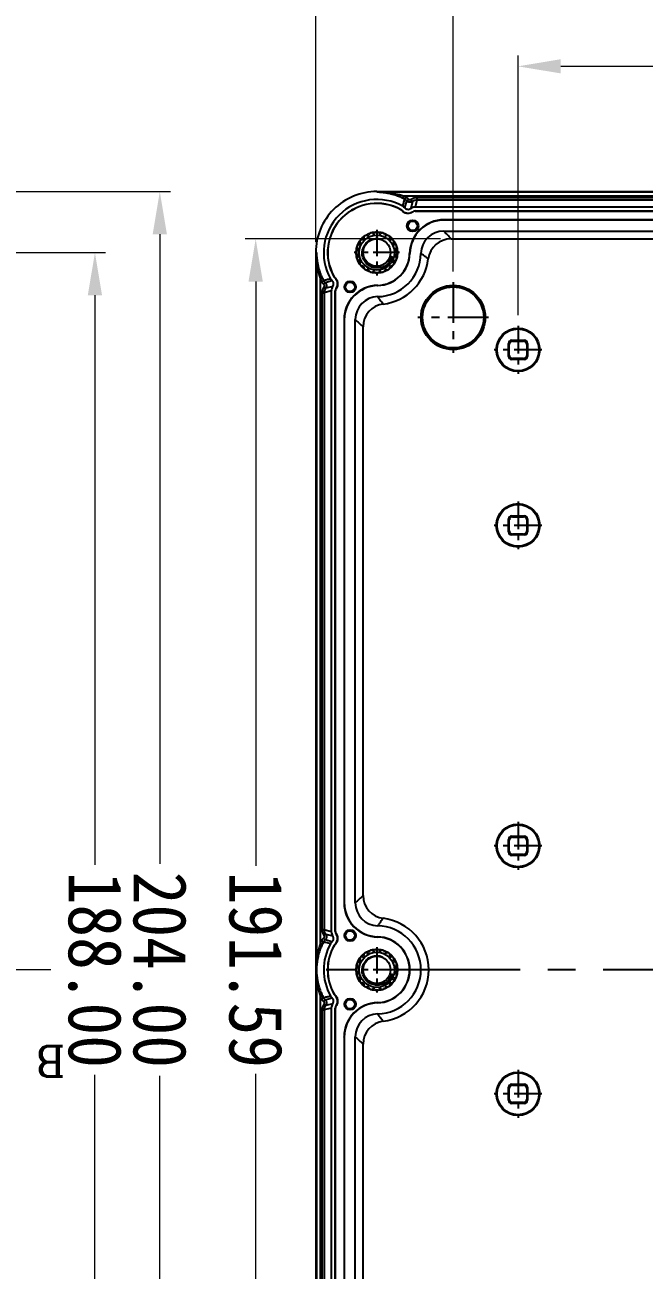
# Model space of a CAD drawing. Header units: millimetres. Extents: x -603 to 1798, y -1840 to -1013.
# Drawn here: x 957.8 to 1038.9, y -1735 to -1571.8 of the extents above; entities that cross this region are included whole.
import ezdxf
from ezdxf.enums import TextEntityAlignment as Align

# ---------------------------------------------------------------- set-up
doc = ezdxf.new("R2010")
doc.units = ezdxf.units.MM
doc.header["$MEASUREMENT"] = 0
doc.linetypes.add('CENTER', pattern=[50.8, 31.75, -6.35, 6.35, -6.35])
doc.linetypes.add('DIVIDE', pattern=[31.75, 12.7, -6.35, 0, -6.35, 0, -6.35])
doc.layers.get('0').update_dxf_attribs({"linetype": 'CONTINUOUS'})
doc.layers.get('Defpoints').update_dxf_attribs({"linetype": 'CONTINUOUS'})
doc.layers.add('dim', color=3, linetype='CONTINUOUS', lineweight=9)
doc.layers.add('hatch', color=56, linetype='CONTINUOUS', lineweight=9)
doc.styles.add('FFS', font='simfang0.ttf', dxfattribs={"width": 0.9})
doc.styles.add('ROMANC', font='romanc.shx')
doc.dimstyles.new('YanXiu', dxfattribs={"dimtxt": 2.5, "dimasz": 2.2, "dimexe": 1, "dimexo": 0.6, "dimgap": 0.66, "dimtad": 0, "dimzin": 0, "dimdsep": 46, "dimtxsty": 'FFS', "dimcen": 0, "dimclrd": 256, "dimclre": 131, "dimclrt": 42, "dimadec": 0, "dimazin": 0, "dimtfac": 1, "dimtdec": 4, "dimtofl": 0, "dimtmove": 0, "dimatfit": 3, "dimfxl": 0, "dimtolj": 1, "dimtzin": 0, "dimlwd": 0, "dimlwe": 0, "dimarcsym": 0})

# ---------------------------------------------------------------- blocks, each defined once
blk = doc.blocks.new('*D2')
at = {"layer": 'Defpoints', "color": 0}
for p in [(53.77, 95.8), (53.77, -95.8), (79.37, -95.8)]:
    blk.add_point(p, dxfattribs=at)
at = {"layer": 'dim', "color": 131, "lineweight": 5}
for p, q in [((55.17, 95.8), (80.77, 95.8)), ((55.17, -95.8), (80.77, -95.8))]:
    blk.add_line(p, q, dxfattribs=at)
at = {"layer": 'dim', "lineweight": 5}
for p, q in [((79.37, 90.2), (79.37, 13.64)), ((79.37, -90.2), (79.37, -13.64))]:
    blk.add_line(p, q, dxfattribs=at)
at = {"layer": 'dim'}
for points in [[(78.44, 90.2), (80.31, 90.2), (79.37, 95.8)], [(78.44, -90.2), (80.31, -90.2), (79.37, -95.8)]]:
    blk.add_solid(points, dxfattribs=at)
at = {"layer": 'dim', "color": 42, "insert": (79.37, 0), "char_height": 7, "attachment_point": 5, "rotation": 90, "style": 'FFS'}
blk.add_mtext('191.59', dxfattribs=at)
blk = doc.blocks.new('*D12')
at = {"layer": 'Defpoints', "color": 0}
for p in [(-45, -84.38), (45, -84.38), (45, -118.41)]:
    blk.add_point(p, dxfattribs=at)
at = {"layer": 'dim', "color": 131, "lineweight": 5}
for p, q in [((-45, -85.78), (-45, -119.81)), ((45, -85.78), (45, -119.81))]:
    blk.add_line(p, q, dxfattribs=at)
at = {"layer": 'dim', "lineweight": 5}
for p, q in [((-39.4, -118.41), (-11.67, -118.41)), ((39.4, -118.41), (11.67, -118.41))]:
    blk.add_line(p, q, dxfattribs=at)
at = {"layer": 'dim'}
for points in [[(-39.4, -117.48), (-39.4, -119.34), (-45, -118.41)], [(39.4, -117.48), (39.4, -119.34), (45, -118.41)]]:
    blk.add_solid(points, dxfattribs=at)
at = {"layer": 'dim', "color": 42, "insert": (0, -118.41), "char_height": 7, "attachment_point": 5, "style": 'FFS'}
blk.add_mtext('90.00', dxfattribs=at)
blk = doc.blocks.new('*D13')
at = {"layer": 'Defpoints', "color": 0}
for p in [(-53.5, -90.13), (53.5, -90.13), (53.5, -127.91)]:
    blk.add_point(p, dxfattribs=at)
at = {"layer": 'dim', "color": 131, "lineweight": 5}
for p, q in [((-53.5, -91.53), (-53.5, -129.31)), ((53.5, -91.53), (53.5, -129.31))]:
    blk.add_line(p, q, dxfattribs=at)
at = {"layer": 'dim', "lineweight": 5}
for p, q in [((-47.9, -127.91), (-13.78, -127.91)), ((47.9, -127.91), (13.78, -127.91))]:
    blk.add_line(p, q, dxfattribs=at)
at = {"layer": 'dim'}
for points in [[(-47.9, -126.98), (-47.9, -128.84), (-53.5, -127.91)], [(47.9, -126.98), (47.9, -128.84), (53.5, -127.91)]]:
    blk.add_solid(points, dxfattribs=at)
at = {"layer": 'dim', "color": 42, "insert": (0, -127.91), "char_height": 7, "attachment_point": 5, "style": 'FFS'}
blk.add_mtext('107.00', dxfattribs=at)
blk = doc.blocks.new('*D14')
at = {"layer": 'Defpoints', "color": 0}
for p in [(-71.5, -94), (71.5, -94), (71.5, -137.41)]:
    blk.add_point(p, dxfattribs=at)
at = {"layer": 'dim', "color": 131, "lineweight": 5}
for p, q in [((-71.5, -95.4), (-71.5, -138.81)), ((71.5, -95.4), (71.5, -138.81))]:
    blk.add_line(p, q, dxfattribs=at)
at = {"layer": 'dim', "lineweight": 5}
for p, q in [((-65.9, -137.41), (-13.78, -137.41)), ((65.9, -137.41), (13.78, -137.41))]:
    blk.add_line(p, q, dxfattribs=at)
at = {"layer": 'dim'}
for points in [[(-65.9, -136.48), (-65.9, -138.34), (-71.5, -137.41)], [(65.9, -136.48), (65.9, -138.34), (71.5, -137.41)]]:
    blk.add_solid(points, dxfattribs=at)
at = {"layer": 'dim', "color": 42, "insert": (0, -137.41), "char_height": 7, "attachment_point": 5, "style": 'FFS'}
blk.add_mtext('143.00', dxfattribs=at)
blk = doc.blocks.new('*D32')
at = {"layer": 'Defpoints', "color": 0}
for p in [(-37.36, 370.99), (-63.65, 166.99), (-37.36, 166.99)]:
    blk.add_point(p, dxfattribs=at)
at = {"layer": 'dim', "color": 131, "lineweight": 5}
for p, q in [((-38.76, 370.99), (-65.05, 370.99)), ((-38.76, 166.99), (-65.05, 166.99))]:
    blk.add_line(p, q, dxfattribs=at)
at = {"layer": 'dim', "lineweight": 5}
for p, q in [((-63.65, 365.39), (-63.65, 282.87)), ((-63.65, 172.59), (-63.65, 255.11))]:
    blk.add_line(p, q, dxfattribs=at)
at = {"layer": 'dim'}
for points in [[(-64.58, 365.39), (-62.71, 365.39), (-63.65, 370.99)], [(-64.58, 172.59), (-62.71, 172.59), (-63.65, 166.99)]]:
    blk.add_solid(points, dxfattribs=at)
at = {"layer": 'dim', "color": 42, "insert": (-63.65, 268.99), "char_height": 7, "attachment_point": 5, "rotation": 90, "style": 'FFS'}
blk.add_mtext('204.00', dxfattribs=at)
blk = doc.blocks.new('*D40')
at = {"layer": 'Defpoints', "color": 0}
for p in [(-55.15, 362.99), (-43.19, 362.99), (-43.19, 174.99)]:
    blk.add_point(p, dxfattribs=at)
at = {"layer": 'dim', "color": 131, "lineweight": 5}
for p, q in [((-44.59, 362.99), (-56.55, 362.99)), ((-44.59, 174.99), (-56.55, 174.99))]:
    blk.add_line(p, q, dxfattribs=at)
at = {"layer": 'dim', "lineweight": 5}
for p, q in [((-55.15, 357.39), (-55.15, 282.76)), ((-55.15, 180.59), (-55.15, 255.21))]:
    blk.add_line(p, q, dxfattribs=at)
at = {"layer": 'dim'}
for points in [[(-56.08, 357.39), (-54.21, 357.39), (-55.15, 362.99)], [(-56.08, 180.59), (-54.21, 180.59), (-55.15, 174.99)]]:
    blk.add_solid(points, dxfattribs=at)
at = {"layer": 'dim', "color": 42, "insert": (-55.15, 268.99), "char_height": 7, "attachment_point": 5, "rotation": 90, "style": 'FFS'}
blk.add_mtext('188.00', dxfattribs=at)
blk = doc.blocks.new('u87')
at = {"color": 7}
for p, q in [((71.404, -94), (71.404, 94)), ((71.5, -94), (71.5, 94)), ((70.904, 3.501), (70.904, 90.499)), ((68.932, 88.981), (68.932, 5.019)), ((68.953, 88.981), (68.953, 5.019)), ((69.463, 5.022), (69.463, 88.978)), ((70.39, 5.263), (70.39, 88.737)), ((70.69, 5.263), (70.69, 88.737)), ((66.316, 85.223), (66.316, 8.777)), ((67.769, 8.822), (67.769, 85.178)), ((67.795, 8.797), (67.795, 85.203)), ((65.295, 84.275), (65.295, 9.725)), ((43.75, 15.4), (43.75, 17.1)), ((43.863, 16.987), (43.75, 17.1)), ((43.863, 15.513), (43.863, 16.987)), ((44.15, 17.5), (45.85, 17.5)), ((44.263, 17.387), (44.15, 17.5)), ((44.263, 17.387), (45.737, 17.387)), ((45.737, 17.387), (45.85, 17.5)), ((46.137, 16.987), (46.25, 17.1)), ((46.137, 16.987), (46.137, 15.513)), ((46.25, 17.1), (46.25, 15.4)), ((43.863, 15.513), (43.75, 15.4)), ((44.263, 15.113), (44.15, 15)), ((45.85, 15), (44.15, 15)), ((45.737, 15.113), (44.263, 15.113)), ((45.737, 15.113), (45.85, 15)), ((46.137, 15.513), (46.25, 15.4)), ((67.769, 8.822), (67.795, 8.797)), ((68.932, 5.019), (68.953, 5.019)), ((69.463, 5.022), (70.39, 5.263)), ((70.69, 5.263), (70.39, 5.263)), ((63.387, 4.325), (63.4, 4.299)), ((68.841, 4.739), (68.858, 4.726)), ((69.002, 3.285), (69.016, 3.3)), ((69.274, 4.436), (70.201, 4.677)), ((70.283, 3.92), (69.359, 3.676)), ((70.444, 4.502), (70.201, 4.677)), ((70.484, 4.143), (70.283, 3.92)), ((70.768, 3.776), (70.502, 3.638)), ((70.904, 3.501), (70.633, 3.373)), ((69.101, 3.162), (69.119, 3.173)), ((69.101, -3.162), (69.119, -3.173)), ((63.387, -4.325), (63.4, -4.299)), ((68.841, -4.739), (68.858, -4.726)), ((69.002, -3.285), (69.016, -3.3)), ((70.201, -4.677), (69.274, -4.436)), ((69.359, -3.676), (70.283, -3.92)), ((70.444, -4.502), (70.201, -4.677)), ((70.484, -4.143), (70.283, -3.92)), ((70.768, -3.776), (70.502, -3.638)), ((70.904, -3.501), (70.633, -3.373)), ((70.904, -90.499), (70.904, -3.501)), ((68.932, -5.019), (68.953, -5.019)), ((68.932, -5.019), (68.932, -88.981)), ((68.953, -5.019), (68.953, -88.981)), ((70.39, -5.263), (69.463, -5.022)), ((69.463, -88.978), (69.463, -5.022)), ((70.69, -5.263), (70.39, -5.263)), ((70.39, -88.737), (70.39, -5.263)), ((70.69, -88.737), (70.69, -5.263)), ((65.295, -9.725), (65.295, -84.275)), ((66.316, -8.777), (66.316, -85.223)), ((67.769, -8.822), (67.795, -8.797)), ((67.769, -85.178), (67.769, -8.822)), ((67.795, -85.203), (67.795, -8.797)), ((43.863, -15.513), (43.75, -15.4)), ((43.75, -17.1), (43.75, -15.4)), ((43.863, -16.987), (43.863, -15.513)), ((44.15, -15), (45.85, -15)), ((44.263, -15.113), (44.15, -15)), ((44.263, -15.113), (45.737, -15.113)), ((45.737, -15.113), (45.85, -15)), ((46.137, -15.513), (46.25, -15.4)), ((46.137, -15.513), (46.137, -16.987)), ((46.25, -15.4), (46.25, -17.1)), ((43.863, -16.987), (43.75, -17.1)), ((44.263, -17.387), (44.15, -17.5)), ((45.85, -17.5), (44.15, -17.5)), ((45.737, -17.387), (44.263, -17.387)), ((45.737, -17.387), (45.85, -17.5)), ((46.137, -16.987), (46.25, -17.1)), ((44.15, -57), (45.85, -57)), ((44.263, -57.113), (44.15, -57)), ((44.263, -57.113), (45.737, -57.113)), ((45.737, -57.113), (45.85, -57)), ((43.863, -57.513), (43.75, -57.4)), ((43.75, -59.1), (43.75, -57.4)), ((43.863, -58.987), (43.863, -57.513)), ((46.137, -57.513), (46.25, -57.4)), ((46.137, -57.513), (46.137, -58.987)), ((46.25, -57.4), (46.25, -59.1)), ((43.863, -58.987), (43.75, -59.1)), ((44.263, -59.387), (44.15, -59.5)), ((45.85, -59.5), (44.15, -59.5)), ((45.737, -59.387), (44.263, -59.387)), ((45.737, -59.387), (45.85, -59.5)), ((46.137, -58.987), (46.25, -59.1)), ((43.863, -80.513), (43.75, -80.4)), ((43.75, -82.1), (43.75, -80.4)), ((43.863, -81.987), (43.863, -80.513)), ((44.15, -80), (45.85, -80)), ((44.263, -80.113), (44.15, -80)), ((44.263, -80.113), (45.737, -80.113)), ((45.737, -80.113), (45.85, -80)), ((46.137, -80.513), (46.25, -80.4)), ((46.137, -80.513), (46.137, -81.987)), ((46.25, -80.4), (46.25, -82.1)), ((43.863, -81.987), (43.75, -82.1)), ((44.263, -82.387), (44.15, -82.5)), ((45.85, -82.5), (44.15, -82.5)), ((45.737, -82.387), (44.263, -82.387)), ((45.737, -82.387), (45.85, -82.5)), ((46.137, -81.987), (46.25, -82.1)), ((67.769, -85.178), (67.795, -85.203)), ((63.387, -89.675), (63.4, -89.701)), ((68.841, -89.261), (68.858, -89.274)), ((68.932, -88.981), (68.953, -88.981)), ((69.274, -89.564), (70.201, -89.323)), ((69.463, -88.978), (70.39, -88.737)), ((70.444, -89.498), (70.201, -89.323)), ((70.69, -88.737), (70.39, -88.737)), ((69.002, -90.715), (69.016, -90.7)), ((69.101, -90.838), (69.119, -90.827)), ((70.283, -90.08), (69.359, -90.324)), ((70.484, -89.857), (70.283, -90.08)), ((70.768, -90.224), (70.502, -90.362)), ((70.904, -90.499), (70.633, -90.627)), ((59.175, -93.887), (59.201, -93.9)), ((71.5, -94), (71.404, -94)), ((53.775, -95.795), (-53.775, -95.795)), ((54.723, -96.816), (-54.723, -96.816)), ((58.481, -99.432), (-58.481, -99.432)), ((58.481, -99.453), (-58.481, -99.453)), ((-54.703, -98.295), (54.703, -98.295)), ((-54.678, -98.269), (54.678, -98.269)), ((54.678, -98.269), (54.703, -98.295)), ((58.481, -99.432), (58.481, -99.453)), ((58.761, -99.341), (58.774, -99.358)), ((60.215, -99.502), (60.2, -99.516)), ((-58.478, -99.963), (58.478, -99.963)), ((-58.237, -100.89), (58.237, -100.89)), ((58.237, -100.89), (58.478, -99.963)), ((58.237, -101.19), (58.237, -100.89)), ((58.823, -100.701), (59.064, -99.774)), ((58.998, -100.944), (58.823, -100.701)), ((59.357, -100.984), (59.58, -100.783)), ((59.824, -99.859), (59.58, -100.783)), ((59.724, -101.268), (59.862, -101.002)), ((59.999, -101.404), (60.127, -101.133)), ((60.338, -99.601), (60.327, -99.619)), ((-63.5, -101.904), (63.5, -101.904)), ((63.5, -102), (-63.5, -102)), ((-59.999, -101.404), (59.999, -101.404)), ((-58.237, -101.19), (58.237, -101.19)), ((63.5, -101.904), (63.5, -102))]:
    blk.add_line(p, q, dxfattribs=at)
at = {"color": 1, "linetype": 'CENTER', "ltscale": 0.113789}
for p, q in [((45, 13.121), (45, 19.379)), ((41.871, 16.25), (48.129, 16.25)), ((45, -19.379), (45, -13.121)), ((41.871, -16.25), (48.129, -16.25)), ((45, -61.379), (45, -55.121)), ((41.871, -58.25), (48.129, -58.25)), ((45, -84.379), (45, -78.121)), ((41.871, -81.25), (48.129, -81.25))]:
    blk.add_line(p, q, dxfattribs=at)
at = {"color": 1, "linetype": 'CENTER', "ltscale": 0.10854}
for p, q in [((63.5, -2.985), (63.5, 2.985)), ((60.515, 0), (66.485, 0)), ((63.5, -96.985), (63.5, -91.015)), ((60.515, -94), (66.485, -94))]:
    blk.add_line(p, q, dxfattribs=at)
at = {"color": 1, "linetype": 'CENTER', "ltscale": 0.572}
blk.add_line((-71.5, 0), (71.5, 0), dxfattribs=at)
at = {"color": 1, "linetype": 'CENTER', "ltscale": 0.168385}
for p, q in [((53.5, -90.131), (53.5, -80.869)), ((48.869, -85.5), (58.131, -85.5))]:
    blk.add_line(p, q, dxfattribs=at)
at = {"color": 7}
for centre, radius in [((45, 16.25), 2.845), ((45, 16.25), 2.74), ((67, 4.5), 0.75), ((67, 4.5), 0.61), ((63.5, 0), 2.713), ((63.5, 0), 2.3), ((63.5, 0), 1.8), ((67, -4.5), 0.75), ((67, -4.5), 0.61), ((45, -16.25), 2.845), ((45, -16.25), 2.74), ((45, -58.25), 2.845), ((45, -58.25), 2.74), ((45, -81.25), 2.845), ((45, -81.25), 2.74), ((53.5, -85.5), 4.21), ((53.5, -85.5), 4), ((67, -89.5), 0.75), ((67, -89.5), 0.61), ((63.5, -94), 2.713), ((63.5, -94), 2.3), ((63.5, -94), 1.8), ((58.8, -97.5), 0.75), ((58.8, -97.5), 0.61)]:
    blk.add_circle(centre, radius, dxfattribs=at)
for centre, radius, start, end in [((62.296, 9.725), 2.999, 277.05654, 0.00242), ((63.317, 8.776), 2.999, 271.19232, 0.00318), ((63.27, 8.822), 4.499, 271.49157, 0.00328), ((63.296, 8.797), 4.499, 271.32544, 0.0033), ((47.413, -10.547), 27.032, 45.63043, 48.5851), ((63.5, 0), 6.8, 97.05897, 262.94103), ((63.5, 0), 5.779, 91.1955, 268.8045), ((68.452, 5.019), 0.48, 324.19666, 359.97383), ((68.453, 5.019), 0.5, 324.17266, 359.99852), ((68.463, 5.022), 1, 324.17352, 359.99926), ((69.39, 5.263), 1, 324.17018, 359.99745), ((69.389, 5.263), 1.301, 324.18881, 359.98397), ((63.5, 0), 4.326, 91.49482, 268.50521), ((63.5, 0), 4.3, 91.32873, 268.67127), ((68.684, 2.927), 0.479, 29.45043, 48.3313), ((68.684, 2.927), 0.5, 29.44985, 48.33194), ((68.694, 2.93), 1, 29.4238, 48.33285), ((63.5, 0), 6.963, 330.57638, 29.42362), ((69.614, 3.177), 1, 27.45518, 48.00305), ((69.614, 3.177), 1.3, 27.45437, 48.00004), ((63.5, 0), 7.89, 25.3096, 27.45367), ((63.5, 0), 8.19, 25.3096, 27.45367), ((61.571, 1.402), 0.315, 84.29192, 203.70808), ((61.617, 1.865), 0.15, 264.29192, 315.27791), ((63.5, 0), 2.5, 134.72209, 135.27791), ((61.635, 1.883), 0.15, 314.72209, 5.70808), ((62.098, 1.929), 0.315, 66.29192, 185.70808), ((62.285, 2.355), 0.15, 246.29192, 297.27791), ((63.5, 0), 2.5, 116.72209, 117.27791), ((62.308, 2.367), 0.15, 296.72209, 347.70808), ((62.763, 2.268), 0.315, 48.29192, 167.70808), ((63.073, 2.615), 0.15, 228.29192, 279.27791), ((63.5, 0), 2.5, 98.72209, 99.27791), ((63.098, 2.619), 0.15, 278.72209, 329.70808), ((63.5, 2.385), 0.315, 30.29192, 149.70808), ((63.902, 2.619), 0.15, 210.29192, 261.27791), ((63.5, 0), 2.5, 80.72209, 81.27791), ((63.927, 2.615), 0.15, 260.72209, 311.70808), ((64.237, 2.268), 0.315, 12.29192, 131.70808), ((64.692, 2.367), 0.15, 192.29192, 243.27791), ((63.5, 0), 2.5, 62.72209, 63.27791), ((64.715, 2.355), 0.15, 242.72209, 293.70808), ((64.902, 1.929), 0.315, 354.29192, 113.70808), ((65.365, 1.883), 0.15, 174.29192, 225.27791), ((63.5, 0), 2.5, 44.72209, 45.27791), ((65.383, 1.865), 0.15, 224.72209, 275.70808), ((65.429, 1.402), 0.315, 336.29192, 95.70808), ((63.5, 0), 6.432, 330.54928, 29.45065), ((63.5, 0), 6.453, 330.54928, 29.45065), ((61.115, 0), 0.315, 120.29192, 239.70808), ((61.232, 0.737), 0.315, 102.29192, 221.70808), ((60.881, 0.402), 0.15, 300.29192, 351.27791), ((60.885, 0.427), 0.15, 350.72209, 41.70808), ((63.5, 0), 2.5, 170.72209, 171.27791), ((61.133, 1.192), 0.15, 282.29192, 333.27791), ((63.5, 0), 2.5, 152.72209, 153.27791), ((61.145, 1.215), 0.15, 332.72209, 23.70808), ((65.855, 1.215), 0.15, 156.29192, 207.27791), ((63.5, 0), 2.5, 26.72209, 27.27791), ((65.867, 1.192), 0.15, 206.72209, 257.70808), ((65.768, 0.737), 0.315, 318.29192, 77.70808), ((66.115, 0.427), 0.15, 138.29192, 189.27791), ((63.5, 0), 2.5, 8.72209, 9.27791), ((66.119, 0.402), 0.15, 188.72209, 239.70808), ((65.885, 0), 0.315, 300.29192, 59.70808), ((61.232, -0.737), 0.315, 138.29192, 257.70808), ((60.881, -0.402), 0.15, 8.72209, 59.70808), ((60.885, -0.427), 0.15, 318.29192, 9.27791), ((63.5, 0), 2.5, 188.72209, 189.27791), ((61.133, -1.192), 0.15, 26.72209, 77.70808), ((61.571, -1.402), 0.315, 156.29192, 275.70808), ((63.5, 0), 2.5, 206.72209, 207.27791), ((61.145, -1.215), 0.15, 336.29192, 27.27791), ((63.559, -0.017), 1.811, 242.37549, 268.13959), ((65.429, -1.402), 0.315, 264.29192, 23.70808), ((65.855, -1.215), 0.15, 152.72209, 203.70808), ((63.5, 0), 2.5, 332.72209, 333.27791), ((65.867, -1.192), 0.15, 102.29192, 153.27791), ((65.768, -0.737), 0.315, 282.29192, 41.70808), ((66.115, -0.427), 0.15, 170.72209, 221.70808), ((63.5, 0), 2.5, 350.72209, 351.27791), ((66.119, -0.402), 0.15, 120.29192, 171.27791), ((61.617, -1.865), 0.15, 44.72209, 95.70808), ((63.5, 0), 2.5, 224.72209, 225.27791), ((61.635, -1.883), 0.15, 354.29192, 45.27791), ((62.098, -1.929), 0.315, 174.29192, 293.70808), ((62.285, -2.355), 0.15, 62.72209, 113.70808), ((63.5, 0), 2.5, 242.72209, 243.27791), ((62.308, -2.367), 0.15, 12.29192, 63.27791), ((62.763, -2.268), 0.315, 192.29192, 311.70808), ((63.073, -2.615), 0.15, 80.72209, 131.70808), ((63.5, 0), 2.5, 260.72209, 261.27791), ((63.098, -2.619), 0.15, 30.29192, 81.27791), ((63.5, -2.385), 0.315, 210.29192, 329.70808), ((63.902, -2.619), 0.15, 98.72209, 149.70808), ((63.5, 0), 2.5, 278.72209, 279.27791), ((63.927, -2.615), 0.15, 48.29192, 99.27791), ((64.237, -2.268), 0.315, 228.29192, 347.70808), ((64.692, -2.367), 0.15, 116.72209, 167.70808), ((63.5, 0), 2.5, 296.72209, 297.27791), ((64.715, -2.355), 0.15, 66.29192, 117.27791), ((64.902, -1.929), 0.315, 246.29192, 5.70808), ((65.365, -1.883), 0.15, 134.72209, 185.70808), ((63.5, 0), 2.5, 314.72209, 315.27791), ((65.383, -1.865), 0.15, 84.29192, 135.27791), ((68.684, -2.927), 0.479, 311.66865, 330.5484), ((68.684, -2.927), 0.5, 311.66867, 330.54846), ((63.27, -8.822), 4.499, 359.99672, 88.50841), ((63.296, -8.797), 4.499, 359.9967, 88.67456), ((68.452, -5.019), 0.48, 0.03025, 35.79927), ((68.453, -5.019), 0.5, 0.00148, 35.82734), ((68.463, -5.022), 1, 0.00074, 35.82648), ((68.694, -2.93), 1, 311.66729, 330.57621), ((69.39, -5.263), 1, 359.99701, 35.83009), ((69.614, -3.177), 1, 311.99674, 332.54503), ((69.389, -5.263), 1.301, 0.01474, 35.81248), ((69.614, -3.177), 1.3, 311.99953, 332.54607), ((63.5, 0), 7.89, 332.54633, 334.6904), ((63.5, 0), 8.19, 332.54633, 334.6904), ((63.317, -8.776), 2.999, 359.99682, 88.80768), ((62.296, -9.725), 2.999, 359.99758, 82.94346), ((47.413, 10.547), 27.032, 311.4149, 314.36957), ((62.296, -84.275), 2.999, 277.05655, 0.00242), ((47.412, -104.549), 27.034, 45.63055, 48.585), ((63.317, -85.224), 2.999, 271.19232, 0.00318), ((63.27, -85.178), 4.499, 271.49159, 0.00325), ((63.296, -85.203), 4.499, 271.32546, 0.00328), ((63.5, -94), 6.8, 97.05897, 172.94103), ((63.5, -94), 5.779, 91.1955, 178.8045), ((63.5, -94), 4.326, 91.49481, 178.50543), ((63.5, -94), 4.3, 91.32874, 178.67126), ((68.452, -88.981), 0.48, 324.19666, 359.97383), ((68.453, -88.981), 0.5, 324.17266, 359.99852), ((68.463, -88.978), 1, 324.17352, 359.99926), ((69.39, -88.737), 1, 324.17018, 359.99745), ((69.389, -88.737), 1.301, 324.18881, 359.98397), ((63.5, -94), 6.963, 240.57638, 29.42363), ((63.5, -94), 6.453, 240.54928, 29.45048), ((63.5, -94), 6.432, 240.54928, 29.45048), ((63.5, -91.615), 0.315, 30.29192, 149.70808), ((68.684, -91.073), 0.479, 29.44683, 48.33127), ((68.684, -91.073), 0.5, 29.44547, 48.33318), ((68.694, -91.07), 1, 29.42382, 48.33335), ((69.614, -90.823), 1, 27.45518, 48.00305), ((69.614, -90.823), 1.3, 27.45437, 48.00004), ((63.5, -94), 7.89, 25.3096, 27.45367), ((63.5, -94), 8.19, 25.3096, 27.45367), ((61.232, -93.263), 0.315, 102.29192, 221.70808), ((61.133, -92.808), 0.15, 282.29192, 333.27791), ((61.571, -92.598), 0.315, 84.29192, 203.70808), ((63.5, -94), 2.5, 152.72209, 153.27791), ((61.145, -92.785), 0.15, 332.72209, 23.70808), ((61.617, -92.135), 0.15, 264.29192, 315.27791), ((63.5, -94), 2.5, 134.72209, 135.27791), ((61.635, -92.117), 0.15, 314.72209, 5.70808), ((62.098, -92.071), 0.315, 66.29192, 185.70808), ((62.285, -91.645), 0.15, 246.29192, 297.27791), ((63.5, -94), 2.5, 116.72209, 117.27791), ((62.308, -91.633), 0.15, 296.72209, 347.70808), ((62.763, -91.732), 0.315, 48.29192, 167.70808), ((63.073, -91.385), 0.15, 228.29192, 279.27791), ((63.5, -94), 2.5, 98.72209, 99.27791), ((63.098, -91.381), 0.15, 278.72209, 329.70808), ((63.902, -91.381), 0.15, 210.29192, 261.27791), ((63.5, -94), 2.5, 80.72209, 81.27791), ((63.927, -91.385), 0.15, 260.72209, 311.70808), ((64.237, -91.732), 0.315, 12.29192, 131.70808), ((64.692, -91.633), 0.15, 192.29192, 243.27791), ((63.5, -94), 2.5, 62.72209, 63.27791), ((64.715, -91.645), 0.15, 242.72209, 293.70808), ((64.902, -92.071), 0.315, 354.29192, 113.70808), ((65.365, -92.117), 0.15, 174.29192, 225.27791), ((63.5, -94), 2.5, 44.72209, 45.27791), ((65.383, -92.135), 0.15, 224.72209, 275.70808), ((65.429, -92.598), 0.315, 336.29192, 95.70808), ((65.855, -92.785), 0.15, 156.29192, 207.27791), ((63.5, -94), 2.5, 26.72209, 27.27791), ((65.867, -92.808), 0.15, 206.72209, 257.70808), ((65.768, -93.263), 0.315, 318.29192, 77.70808), ((53.775, -92.796), 2.999, 269.99758, 352.94346), ((54.678, -93.77), 4.499, 269.99672, 358.50825), ((54.703, -93.796), 4.499, 269.99671, 358.67455), ((54.724, -93.817), 2.999, 269.99682, 358.80768), ((61.115, -94), 0.315, 120.29192, 239.70808), ((61.232, -94.737), 0.315, 138.29192, 257.70808), ((60.881, -93.598), 0.15, 300.29192, 351.27791), ((60.881, -94.402), 0.15, 8.72209, 59.70808), ((60.885, -93.573), 0.15, 350.72209, 41.70808), ((60.885, -94.427), 0.15, 318.29192, 9.27791), ((63.5, -94), 2.5, 170.72209, 171.27791), ((63.5, -94), 2.5, 188.72209, 189.27791), ((63.5, -94), 8, 270, 0), ((65.768, -94.737), 0.315, 282.29192, 41.70808), ((66.115, -93.573), 0.15, 138.29192, 189.27791), ((66.115, -94.427), 0.15, 170.72209, 221.70808), ((63.5, -94), 2.5, 8.72209, 9.27791), ((63.5, -94), 2.5, 350.72209, 351.27791), ((66.119, -93.598), 0.15, 188.72209, 239.70808), ((66.119, -94.402), 0.15, 120.29192, 171.27791), ((65.885, -94), 0.315, 300.29192, 59.70808), ((74.049, -77.912), 27.034, 221.415, 224.36945), ((61.133, -95.192), 0.15, 26.72209, 77.70808), ((61.571, -95.402), 0.315, 156.29192, 275.70808), ((63.5, -94), 2.5, 206.72209, 207.27791), ((61.145, -95.215), 0.15, 336.29192, 27.27791), ((61.617, -95.865), 0.15, 44.72209, 95.70808), ((63.5, -94), 2.5, 224.72209, 225.27791), ((61.635, -95.883), 0.15, 354.29192, 45.27791), ((62.098, -95.929), 0.315, 174.29192, 293.70808), ((62.285, -96.355), 0.15, 62.72209, 113.70808), ((63.5, -94), 2.5, 242.72209, 243.27791), ((62.308, -96.367), 0.15, 12.29192, 63.27791), ((63.559, -94.017), 1.811, 242.37549, 268.13959), ((64.692, -96.367), 0.15, 116.72209, 167.70808), ((63.5, -94), 2.5, 296.72209, 297.27791), ((64.715, -96.355), 0.15, 66.29192, 117.27791), ((64.902, -95.929), 0.315, 246.29192, 5.70808), ((65.365, -95.883), 0.15, 134.72209, 185.70808), ((63.5, -94), 2.5, 314.72209, 315.27791), ((65.383, -95.865), 0.15, 84.29192, 135.27791), ((65.429, -95.402), 0.315, 264.29192, 23.70808), ((65.855, -95.215), 0.15, 152.72209, 203.70808), ((63.5, -94), 2.5, 332.72209, 333.27791), ((65.867, -95.192), 0.15, 102.29192, 153.27791), ((62.763, -96.268), 0.315, 192.29192, 311.70808), ((63.073, -96.615), 0.15, 80.72209, 131.70808), ((63.5, -94), 2.5, 260.72209, 261.27791), ((63.098, -96.619), 0.15, 30.29192, 81.27791), ((63.5, -96.385), 0.315, 210.29192, 329.70808), ((63.902, -96.619), 0.15, 98.72209, 149.70808), ((63.5, -94), 2.5, 278.72209, 279.27791), ((63.927, -96.615), 0.15, 48.29192, 99.27791), ((64.237, -96.268), 0.315, 228.29192, 347.70808), ((58.481, -98.952), 0.48, 270.03025, 305.79927), ((58.481, -98.953), 0.5, 270.00148, 305.82734), ((60.573, -99.184), 0.5, 221.66866, 240.5485), ((60.573, -99.184), 0.479, 221.66862, 240.54846), ((58.237, -99.89), 1, 269.99738, 305.82912), ((58.237, -99.889), 1.301, 270.01296, 305.81426), ((58.478, -98.963), 1, 270.00074, 305.82648), ((60.323, -100.114), 1.3, 221.99954, 242.54606), ((60.323, -100.114), 1, 221.99673, 242.54503), ((60.57, -99.194), 1, 221.66728, 240.5762), ((63.5, -94), 7.89, 242.54633, 244.6904), ((63.5, -94), 8.19, 242.54633, 244.6904)]:
    blk.add_arc(centre, radius, start, end, dxfattribs=at)
for centre, major_axis, start_param, end_param in [((44.15, 17.1), (0.283, -0.283), 2.3563468, 3.9268385), ((44.264, 16.986), (-0.283, 0.283), -0.7852459, 0.7852459), ((45.736, 16.986), (0.283, 0.283), -0.7852459, 0.7852459), ((45.85, 17.1), (0.283, 0.283), -0.7852459, 0.7852459), ((44.15, 15.4), (0.283, 0.283), -3.9268385, -2.3563468), ((44.264, 15.514), (-0.283, -0.283), -0.7852459, 0.7852459), ((45.736, 15.514), (0.283, -0.283), -0.7852459, 0.7852459), ((45.85, 15.4), (0.283, -0.283), -0.7852459, 0.7852459), ((44.15, -15.4), (0.283, -0.283), 2.3563468, 3.9268385), ((44.264, -15.514), (-0.283, 0.283), -0.7852459, 0.7852459), ((45.736, -15.514), (0.283, 0.283), -0.7852459, 0.7852459), ((45.85, -15.4), (0.283, 0.283), -0.7852459, 0.7852459), ((44.15, -17.1), (0.283, 0.283), -3.9268385, -2.3563468), ((44.264, -16.986), (-0.283, -0.283), -0.7852459, 0.7852459), ((45.736, -16.986), (0.283, -0.283), -0.7852459, 0.7852459), ((45.85, -17.1), (0.283, -0.283), -0.7852459, 0.7852459), ((44.15, -57.4), (0.283, -0.283), 2.3563468, 3.9268385), ((44.264, -57.514), (-0.283, 0.283), -0.7852459, 0.7852459), ((45.736, -57.514), (0.283, 0.283), -0.7852459, 0.7852459), ((45.85, -57.4), (0.283, 0.283), -0.7852459, 0.7852459), ((44.15, -59.1), (0.283, 0.283), 2.3563468, 3.9268385), ((44.264, -58.986), (-0.283, -0.283), -0.7852459, 0.7852459), ((45.736, -58.986), (0.283, -0.283), -0.7852459, 0.7852459), ((45.85, -59.1), (-0.283, 0.283), -3.9268385, -2.3563468), ((44.15, -80.4), (0.283, -0.283), 2.3563468, 3.9268385), ((44.264, -80.514), (-0.283, 0.283), -0.7852459, 0.7852459), ((45.736, -80.514), (0.283, 0.283), -0.7852459, 0.7852459), ((45.85, -80.4), (0.283, 0.283), -0.7852459, 0.7852459), ((44.15, -82.1), (0.283, 0.283), 2.3563468, 3.9268385), ((44.264, -81.986), (-0.283, -0.283), -0.7852459, 0.7852459), ((45.736, -81.986), (0.283, -0.283), -0.7852459, 0.7852459), ((45.85, -82.1), (-0.283, 0.283), -3.9268385, -2.3563468)]:
    blk.add_ellipse(centre, major_axis=major_axis, ratio=0.9996955, start_param=start_param, end_param=end_param, dxfattribs=at)
for points, start_tangent, end_tangent in [([(62.664, 6.748), (62.845, 6.518), (63.005, 6.306), (63.144, 6.115), (63.267, 5.941), (63.379, 5.778)], (0.623594, -0.7817483), (0.5592768, -0.828981)), ([(69.002, 3.285), (68.755, 3.603), (68.638, 3.982), (68.669, 4.376), (68.841, 4.739)], (-0.7469992, 0.6648249), (0.5853203, 0.8108022)), ([(68.858, 4.726), (68.704, 4.422), (68.655, 4.032), (68.766, 3.627), (69.016, 3.3)], (-0.5853203, -0.8108022), (0.7469992, -0.6648249)), ([(69.274, 4.436), (69.182, 4.242), (69.168, 4.034), (69.232, 3.839), (69.359, 3.676)], (-0.5853203, -0.8108022), (0.7470169, -0.6648051)), ([(70.502, 3.638), (70.283, 3.584), (70.055, 3.53), (69.815, 3.476), (69.565, 3.421)], (-0.9708202, -0.2398086), (-0.9780514, -0.2083637)), ([(70.283, 3.92), (70.224, 3.982), (70.173, 4.053), (70.135, 4.129), (70.108, 4.207), (70.094, 4.285), (70.09, 4.364), (70.099, 4.442), (70.119, 4.519), (70.152, 4.598), (70.201, 4.677)], (-0.7430948, 0.6691862), (0.5852833, 0.8108289)), ([(70.484, 4.143), (70.455, 4.173), (70.43, 4.208), (70.411, 4.246), (70.398, 4.283), (70.392, 4.319), (70.39, 4.352), (70.394, 4.387), (70.404, 4.423), (70.42, 4.462), (70.444, 4.502)], (-0.7431268, 0.6691507), (0.5852274, 0.8108692)), ([(71.404, 0), (71.39, 0.433), (71.348, 0.897), (71.278, 1.361), (71.188, 1.795), (71.085, 2.184), (70.975, 2.531), (70.861, 2.842), (70.746, 3.122), (70.633, 3.373)], (-0.0056595, 0.999984), (-0.4274995, 0.9040156)), ([(71.404, 0), (71.395, 0.45), (71.368, 0.931), (71.323, 1.412), (71.264, 1.863), (71.197, 2.267), (71.126, 2.627), (71.052, 2.95), (70.978, 3.241), (70.904, 3.501)], (-0.0034089, 0.9999942), (-0.2834512, 0.9589867)), ([(61.453, 0.467), (61.552, 0.761), (61.695, 1.037), (61.876, 1.289), (62.091, 1.508), (62.334, 1.692), (62.604, 1.839), (62.895, 1.945), (63.197, 2.005), (63.5, 2.018)], (0.2506278, 0.9680835), (0.999547, -0.0300968)), ([(63.5, 2.018), (63.827, 1.981), (64.146, 1.891), (64.445, 1.749), (64.711, 1.564), (64.941, 1.341), (65.133, 1.081), (65.279, 0.794), (65.375, 0.49), (65.42, 0.176), (65.413, -0.139), (65.355, -0.449), (65.247, -0.743), (65.091, -1.017), (64.894, -1.259), (64.662, -1.463), (64.399, -1.626), (64.11, -1.744), (63.806, -1.812), (63.5, -1.827)], (0.999547, -0.0300968), (-0.9994475, 0.0332379)), ([(62.093, 1.122), (61.911, 0.997), (61.741, 0.844), (61.587, 0.667), (61.453, 0.467)], (-0.8566679, -0.5158683), (-0.5077478, -0.8615057)), ([(70.633, -3.373), (70.747, -3.12), (70.862, -2.839), (70.974, -2.532), (71.081, -2.196), (71.179, -1.829), (71.266, -1.429), (71.336, -0.994), (71.384, -0.518), (71.404, 0)], (0.427498, 0.9040163), (0.0056653, 0.999984)), ([(70.904, -3.501), (70.978, -3.239), (71.053, -2.947), (71.126, -2.628), (71.195, -2.279), (71.258, -1.899), (71.314, -1.484), (71.36, -1.031), (71.391, -0.538), (71.404, 0)], (0.2834499, 0.9589871), (0.0034144, 0.9999942)), ([(68.841, -4.739), (68.669, -4.376), (68.638, -3.982), (68.755, -3.603), (69.002, -3.285)], (-0.5853203, 0.8108022), (0.7469976, 0.6648268)), ([(69.016, -3.3), (68.766, -3.627), (68.655, -4.032), (68.704, -4.422), (68.858, -4.726)], (-0.7469976, -0.6648268), (0.5853203, -0.8108022)), ([(69.359, -3.676), (69.232, -3.839), (69.168, -4.034), (69.182, -4.242), (69.274, -4.436)], (-0.7470156, -0.6648065), (0.5853203, -0.8108022)), ([(69.565, -3.421), (69.864, -3.486), (70.177, -3.559), (70.502, -3.638)], (0.9780714, -0.2082698), (0.9708203, -0.2398083)), ([(70.201, -4.677), (70.159, -4.611), (70.126, -4.537), (70.102, -4.458), (70.091, -4.373), (70.093, -4.288), (70.108, -4.206), (70.135, -4.128), (70.173, -4.054), (70.222, -3.985), (70.283, -3.92)], (-0.5852529, 0.8108508), (0.7430629, 0.6692216)), ([(70.444, -4.502), (70.423, -4.468), (70.407, -4.432), (70.396, -4.394), (70.39, -4.357), (70.391, -4.32), (70.398, -4.283), (70.411, -4.245), (70.43, -4.209), (70.454, -4.174), (70.484, -4.143)], (-0.5853203, 0.8108022), (0.7431976, 0.669072)), ([(62.664, -6.748), (62.845, -6.518), (63.005, -6.306), (63.144, -6.115), (63.267, -5.941), (63.379, -5.778)], (0.623594, 0.7817483), (0.5592768, 0.828981)), ([(62.664, -87.252), (62.844, -87.481), (63.003, -87.692), (63.143, -87.883), (63.267, -88.058), (63.379, -88.222)], (0.6235941, -0.7817483), (0.5592769, -0.8289809)), ([(69.002, -90.715), (68.758, -90.403), (68.639, -90.026), (68.667, -89.629), (68.841, -89.261)], (-0.7470036, 0.66482), (0.5853203, 0.8108022)), ([(68.858, -89.274), (68.7, -89.591), (68.653, -89.937), (68.715, -90.253), (68.846, -90.507), (69.016, -90.7)], (-0.5853203, -0.8108022), (0.7470036, -0.66482)), ([(69.274, -89.564), (69.182, -89.757), (69.168, -89.964), (69.231, -90.16), (69.359, -90.324)], (-0.5853203, -0.8108022), (0.7470213, -0.6648001)), ([(70.283, -90.08), (70.219, -90.012), (70.168, -89.937), (70.13, -89.858), (70.104, -89.777), (70.091, -89.692), (70.093, -89.603), (70.11, -89.512), (70.145, -89.418), (70.201, -89.323)], (-0.7431285, 0.6691487), (0.585308, 0.810811)), ([(70.484, -89.857), (70.453, -89.825), (70.428, -89.787), (70.409, -89.748), (70.396, -89.709), (70.391, -89.671), (70.391, -89.633), (70.399, -89.592), (70.416, -89.546), (70.444, -89.498)], (-0.7430778, 0.669205), (0.5851798, 0.8109035)), ([(70.502, -90.362), (70.286, -90.415), (70.062, -90.468), (69.824, -90.523), (69.565, -90.579)], (-0.9708201, -0.239809), (-0.9780522, -0.2083599)), ([(71.404, -94), (71.384, -93.481), (71.336, -93.006), (71.266, -92.57), (71.179, -92.171), (71.082, -91.806), (70.975, -91.471), (70.863, -91.163), (70.747, -90.881), (70.633, -90.627)], (-0.0056565, 0.999984), (-0.4274972, 0.9040167)), ([(71.404, -94), (71.391, -93.462), (71.36, -92.968), (71.314, -92.516), (71.258, -92.101), (71.195, -91.723), (71.126, -91.375), (71.053, -91.055), (70.978, -90.762), (70.904, -90.499)], (-0.0034144, 0.9999942), (-0.283449, 0.9589873)), ([(61.453, -93.533), (61.552, -93.239), (61.695, -92.963), (61.876, -92.711), (62.091, -92.492), (62.334, -92.308), (62.604, -92.161), (62.895, -92.055), (63.197, -91.995), (63.5, -91.982)], (0.2506278, 0.9680835), (0.999547, -0.0300968)), ([(62.093, -92.878), (61.911, -93.003), (61.741, -93.156), (61.587, -93.333), (61.453, -93.533)], (-0.8566679, -0.5158683), (-0.5077478, -0.8615057)), ([(63.5, -91.982), (63.827, -92.019), (64.146, -92.109), (64.445, -92.251), (64.711, -92.436), (64.941, -92.659), (65.133, -92.919), (65.279, -93.206), (65.375, -93.51), (65.42, -93.824), (65.413, -94.139), (65.355, -94.449), (65.247, -94.743), (65.091, -95.017), (64.894, -95.259), (64.662, -95.463), (64.399, -95.626), (64.11, -95.744), (63.806, -95.812), (63.5, -95.827)], (0.999547, -0.0300968), (-0.9994475, 0.0332379)), ([(56.752, -93.164), (56.981, -93.344), (57.192, -93.503), (57.383, -93.643), (57.558, -93.767), (57.722, -93.879)], (0.7817483, -0.6235941), (0.8289809, -0.5592769)), ([(58.761, -99.341), (59.124, -99.169), (59.518, -99.138), (59.897, -99.255), (60.215, -99.502)], (0.8108022, 0.5853203), (0.6648267, -0.7469976)), ([(60.2, -99.516), (59.872, -99.266), (59.467, -99.155), (59.078, -99.204), (58.774, -99.358)], (-0.6648267, 0.7469976), (-0.8108022, -0.5853203)), ([(58.823, -100.701), (58.883, -100.663), (58.949, -100.631), (59.02, -100.608), (59.095, -100.594), (59.173, -100.59), (59.25, -100.599), (59.322, -100.617), (59.392, -100.644), (59.458, -100.681), (59.521, -100.727), (59.58, -100.783)], (0.810849, 0.5852554), (0.6691954, -0.7430865)), ([(58.998, -100.944), (59.028, -100.925), (59.061, -100.909), (59.095, -100.898), (59.13, -100.892), (59.163, -100.89), (59.196, -100.894), (59.23, -100.902), (59.265, -100.916), (59.298, -100.934), (59.329, -100.957), (59.357, -100.984)], (0.8107965, 0.5853281), (0.6691286, -0.7431466)), ([(59.824, -99.859), (59.661, -99.732), (59.466, -99.668), (59.258, -99.682), (59.064, -99.774)], (-0.6648064, 0.7470157), (-0.8108022, -0.5853203)), ([(60.079, -100.065), (60.031, -100.284), (59.98, -100.51), (59.924, -100.747), (59.862, -101.002)], (-0.20826, -0.9780735), (-0.2398055, -0.9708209)), ([(60.127, -101.133), (60.372, -101.244), (60.648, -101.357), (60.951, -101.469), (61.285, -101.575), (61.652, -101.675), (62.055, -101.763), (62.496, -101.834), (62.977, -101.884), (63.5, -101.904)], (0.9040107, -0.4275099), (0.9999839, -0.0056661)), ([(59.999, -101.404), (60.253, -101.476), (60.539, -101.549), (60.854, -101.622), (61.201, -101.691), (61.582, -101.755), (62, -101.812), (62.458, -101.859), (62.957, -101.891), (63.5, -101.904)], (0.9589855, -0.2834553), (0.9999942, -0.0034152))]:
    blk.add_spline(points, degree=3, dxfattribs=dict(at, start_tangent=start_tangent, end_tangent=end_tangent))
at = {"layer": 'dim'}
dim = blk.add_linear_dim(base=(79.374, -95.795), p1=(53.775, 95.795), p2=(53.775, -95.795), angle=90, dimstyle='YanXiu', override={"dimtxt": 7, "dimasz": 5.6, "dimexe": 1.3993, "dimexo": 1.3993, "dimgap": 1.3993}, dxfattribs=at)
dim.commit()
dim.dimension.update_dxf_attribs({"geometry": '*D2', "text_midpoint": (79.374, 0), "dimtype": 160})
for base, p1, p2, picture, middle in [((45, -118.41), (-45, -84.379), (45, -84.379), '*D12', (0, -118.41)), ((53.5, -127.91), (-53.5, -90.131), (53.5, -90.131), '*D13', (0, -127.91)), ((71.5, -137.41), (-71.5, -94), (71.5, -94), '*D14', (0, -137.41))]:
    dim = blk.add_linear_dim(base=base, p1=p1, p2=p2, dimstyle='YanXiu', override={"dimtxt": 7, "dimasz": 5.6, "dimexe": 1.3993, "dimexo": 1.3993, "dimgap": 1.3993}, dxfattribs=at)
    dim.commit()
    dim.dimension.update_dxf_attribs({"geometry": picture, "text_midpoint": middle, "dimtype": 160})
blk = doc.blocks.new('u43')
at = {"layer": 'hatch', "color": 2, "linetype": 'DIVIDE', "ltscale": 0.7}
blk.add_line((-49.362, 268.987), (1.928, 268.987), dxfattribs=at)
at = {"layer": 'hatch', "color": 2}
blk.add_lwpolyline([(-49.362, 268.987, 0, 0, 0), (-49.362, 272.987, 1.2, 0, 0), (-49.362, 276.987, 0, 0, 0)], format="xyseb", dxfattribs=at)
blk.add_blockref('u87', (-155.583, 268.987))
at = {"layer": 'hatch', "color": 6, "style": 'ROMANC'}
blk.add_text('B', height=4, dxfattribs=at).set_placement((-49.362, 280.987), align=Align.MIDDLE)
at = {"layer": 'dim'}
for base, p1, p2, picture, middle in [((-63.647, 166.987), (-37.362, 370.987), (-37.362, 166.987), '*D32', (-63.647, 268.987)), ((-55.147, 362.987), (-43.192, 174.987), (-43.192, 362.987), '*D40', (-55.147, 268.987))]:
    dim = blk.add_linear_dim(base=base, p1=p1, p2=p2, angle=90, dimstyle='YanXiu', override={"dimtxt": 7, "dimasz": 5.6, "dimexe": 1.3993, "dimexo": 1.3993, "dimgap": 1.3993}, dxfattribs=at)
    dim.commit()
    dim.dimension.update_dxf_attribs({"geometry": picture, "text_midpoint": middle, "dimtype": 160})

msp = doc.modelspace()

# ---------------------------------------------------------------- block references
at = {"rotation": 180}
msp.add_blockref('u43', (911.81, -1426.69), dxfattribs=at)

doc.saveas('drawing.dxf')
